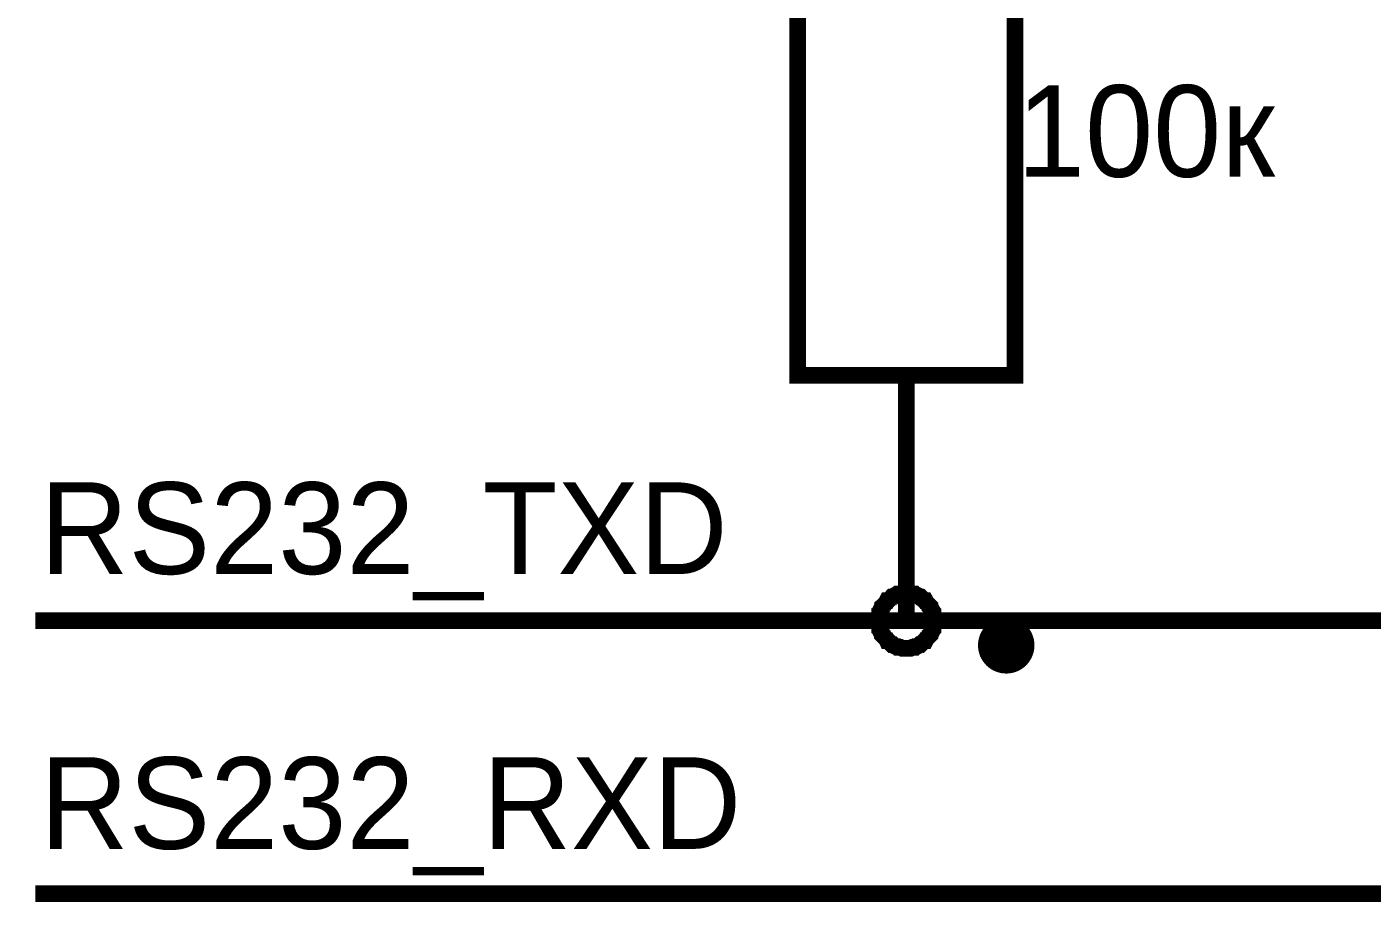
# Model space of a CAD drawing. Extents: x 7 to 406, y 3 to 288.
# Drawn here: x 68.39 to 92.58, y 64.38 to 80.12 of the extents above; entities that cross this region are included whole.
import ezdxf

# ---------------------------------------------------------------- set-up
doc = ezdxf.new("R2010")
doc.units = 0
doc.layers.add('SHEET', color=255, linetype='CONTINUOUS')

msp = doc.modelspace()

# ---------------------------------------------------------------- linework, layer by layer
at = {"layer": 'SHEET', "const_width": 0.3}
msp.add_lwpolyline([(82.247, 83.632), (86.158, 83.632), (86.158, 73.851), (82.247, 73.851), (82.247, 83.632)], close=True, dxfattribs=at)
for points in [[(68.539, 64.534), (68.539, 64.534), (96.452, 64.534), (118.48, 64.534), (118.48, 79.72)], [(84.202, 73.851), (84.202, 71.398)], [(68.539, 69.442), (68.539, 69.442), (84.202, 69.442), (110.142, 69.442), (110.142, 72.376)], [(84.202, 69.442), (84.202, 71.398)], [(83.705, 69.442), (83.705, 69.459), (83.705, 69.493), (83.705, 69.51), (83.722, 69.545), (83.722, 69.562), (83.722, 69.596), (83.739, 69.613), (83.739, 69.63), (83.756, 69.665), (83.773, 69.682), (83.773, 69.699), (83.791, 69.716), (83.808, 69.733), (83.825, 69.751), (83.842, 69.768), (83.859, 69.802), (83.876, 69.802), (83.894, 69.819), (83.911, 69.836), (83.928, 69.853), (83.945, 69.871), (83.962, 69.871), (83.979, 69.888), (84.014, 69.905), (84.031, 69.905), (84.048, 69.922), (84.082, 69.922), (84.099, 69.922), (84.134, 69.939), (84.151, 69.939), (84.185, 69.939), (84.202, 69.939)], [(83.705, 69.442), (83.705, 69.459), (83.705, 69.493), (83.705, 69.51), (83.722, 69.545), (83.722, 69.562), (83.722, 69.596), (83.739, 69.613), (83.739, 69.63), (83.756, 69.665), (83.773, 69.682), (83.773, 69.699), (83.791, 69.716), (83.808, 69.733), (83.825, 69.751), (83.842, 69.768), (83.859, 69.802), (83.876, 69.802), (83.894, 69.819), (83.911, 69.836), (83.928, 69.853), (83.945, 69.871), (83.962, 69.871), (83.979, 69.888), (84.014, 69.905), (84.031, 69.905), (84.048, 69.922), (84.082, 69.922), (84.099, 69.922), (84.134, 69.939), (84.151, 69.939), (84.185, 69.939), (84.202, 69.939)], [(83.705, 69.442), (83.705, 69.459), (83.705, 69.493), (83.705, 69.51), (83.722, 69.545), (83.722, 69.562), (83.722, 69.596), (83.739, 69.613), (83.739, 69.63), (83.756, 69.665), (83.773, 69.682), (83.773, 69.699), (83.791, 69.716), (83.808, 69.733), (83.825, 69.751), (83.842, 69.768), (83.859, 69.802), (83.876, 69.802), (83.894, 69.819), (83.911, 69.836), (83.928, 69.853), (83.945, 69.871), (83.962, 69.871), (83.979, 69.888), (84.014, 69.905), (84.031, 69.905), (84.048, 69.922), (84.082, 69.922), (84.099, 69.922), (84.134, 69.939), (84.151, 69.939), (84.185, 69.939), (84.202, 69.939)], [(83.705, 69.442), (83.705, 69.459), (83.705, 69.493), (83.705, 69.51), (83.722, 69.545), (83.722, 69.562), (83.722, 69.596), (83.739, 69.613), (83.739, 69.63), (83.756, 69.665), (83.773, 69.682), (83.773, 69.699), (83.791, 69.716), (83.808, 69.733), (83.825, 69.751), (83.842, 69.768), (83.859, 69.802), (83.876, 69.802), (83.894, 69.819), (83.911, 69.836), (83.928, 69.853), (83.945, 69.871), (83.962, 69.871), (83.979, 69.888), (84.014, 69.905), (84.031, 69.905), (84.048, 69.922), (84.082, 69.922), (84.099, 69.922), (84.134, 69.939), (84.151, 69.939), (84.185, 69.939), (84.202, 69.939)], [(83.705, 69.442), (83.705, 69.459), (83.705, 69.493), (83.705, 69.51), (83.722, 69.545), (83.722, 69.562), (83.722, 69.596), (83.739, 69.613), (83.739, 69.63), (83.756, 69.665), (83.773, 69.682), (83.773, 69.699), (83.791, 69.716), (83.808, 69.733), (83.825, 69.751), (83.842, 69.768), (83.859, 69.802), (83.876, 69.802), (83.894, 69.819), (83.911, 69.836), (83.928, 69.853), (83.945, 69.871), (83.962, 69.871), (83.979, 69.888), (84.014, 69.905), (84.031, 69.905), (84.048, 69.922), (84.082, 69.922), (84.099, 69.922), (84.134, 69.939), (84.151, 69.939), (84.185, 69.939), (84.202, 69.939)], [(83.705, 69.442), (83.705, 69.459), (83.705, 69.493), (83.705, 69.51), (83.722, 69.545), (83.722, 69.562), (83.722, 69.596), (83.739, 69.613), (83.739, 69.63), (83.756, 69.665), (83.773, 69.682), (83.773, 69.699), (83.791, 69.716), (83.808, 69.733), (83.825, 69.751), (83.842, 69.768), (83.859, 69.802), (83.876, 69.802), (83.894, 69.819), (83.911, 69.836), (83.928, 69.853), (83.945, 69.871), (83.962, 69.871), (83.979, 69.888), (84.014, 69.905), (84.031, 69.905), (84.048, 69.922), (84.082, 69.922), (84.099, 69.922), (84.134, 69.939), (84.151, 69.939), (84.185, 69.939), (84.202, 69.939)], [(83.705, 69.442), (83.705, 69.459), (83.705, 69.493), (83.705, 69.51), (83.722, 69.545), (83.722, 69.562), (83.722, 69.596), (83.739, 69.613), (83.739, 69.63), (83.756, 69.665), (83.773, 69.682), (83.773, 69.699), (83.791, 69.716), (83.808, 69.733), (83.825, 69.751), (83.842, 69.768), (83.859, 69.802), (83.876, 69.802), (83.894, 69.819), (83.911, 69.836), (83.928, 69.853), (83.945, 69.871), (83.962, 69.871), (83.979, 69.888), (84.014, 69.905), (84.031, 69.905), (84.048, 69.922), (84.082, 69.922), (84.099, 69.922), (84.134, 69.939), (84.151, 69.939), (84.185, 69.939), (84.202, 69.939)], [(83.705, 69.442), (83.705, 69.459), (83.705, 69.493), (83.705, 69.51), (83.722, 69.545), (83.722, 69.562), (83.722, 69.596), (83.739, 69.613), (83.739, 69.63), (83.756, 69.665), (83.773, 69.682), (83.773, 69.699), (83.791, 69.716), (83.808, 69.733), (83.825, 69.751), (83.842, 69.768), (83.859, 69.802), (83.876, 69.802), (83.894, 69.819), (83.911, 69.836), (83.928, 69.853), (83.945, 69.871), (83.962, 69.871), (83.979, 69.888), (84.014, 69.905), (84.031, 69.905), (84.048, 69.922), (84.082, 69.922), (84.099, 69.922), (84.134, 69.939), (84.151, 69.939), (84.185, 69.939), (84.202, 69.939)], [(84.202, 69.939), (84.202, 69.939)], [(84.202, 69.939), (84.219, 69.939), (84.254, 69.939), (84.271, 69.939), (84.305, 69.922), (84.322, 69.922), (84.357, 69.922), (84.374, 69.905), (84.391, 69.905), (84.425, 69.888), (84.443, 69.871), (84.46, 69.871), (84.477, 69.853), (84.494, 69.836), (84.511, 69.819), (84.528, 69.802), (84.545, 69.802), (84.563, 69.768), (84.58, 69.751), (84.597, 69.733), (84.614, 69.716), (84.631, 69.699), (84.631, 69.682), (84.648, 69.665), (84.666, 69.63), (84.666, 69.613), (84.683, 69.596), (84.683, 69.562), (84.683, 69.545), (84.7, 69.51), (84.7, 69.493), (84.7, 69.459), (84.7, 69.442)], [(84.202, 69.939), (84.202, 69.939)], [(84.202, 69.939), (84.219, 69.939), (84.254, 69.939), (84.271, 69.939), (84.305, 69.922), (84.322, 69.922), (84.357, 69.922), (84.374, 69.905), (84.391, 69.905), (84.425, 69.888), (84.443, 69.871), (84.46, 69.871), (84.477, 69.853), (84.494, 69.836), (84.511, 69.819), (84.528, 69.802), (84.545, 69.802), (84.563, 69.768), (84.58, 69.751), (84.597, 69.733), (84.614, 69.716), (84.631, 69.699), (84.631, 69.682), (84.648, 69.665), (84.666, 69.63), (84.666, 69.613), (84.683, 69.596), (84.683, 69.562), (84.683, 69.545), (84.7, 69.51), (84.7, 69.493), (84.7, 69.459), (84.7, 69.442)], [(84.202, 69.939), (84.202, 69.939)], [(84.202, 69.939), (84.219, 69.939), (84.254, 69.939), (84.271, 69.939), (84.305, 69.922), (84.322, 69.922), (84.357, 69.922), (84.374, 69.905), (84.391, 69.905), (84.425, 69.888), (84.443, 69.871), (84.46, 69.871), (84.477, 69.853), (84.494, 69.836), (84.511, 69.819), (84.528, 69.802), (84.545, 69.802), (84.563, 69.768), (84.58, 69.751), (84.597, 69.733), (84.614, 69.716), (84.631, 69.699), (84.631, 69.682), (84.648, 69.665), (84.666, 69.63), (84.666, 69.613), (84.683, 69.596), (84.683, 69.562), (84.683, 69.545), (84.7, 69.51), (84.7, 69.493), (84.7, 69.459), (84.7, 69.442)], [(84.202, 69.939), (84.202, 69.939)], [(84.202, 69.939), (84.219, 69.939), (84.254, 69.939), (84.271, 69.939), (84.305, 69.922), (84.322, 69.922), (84.357, 69.922), (84.374, 69.905), (84.391, 69.905), (84.425, 69.888), (84.443, 69.871), (84.46, 69.871), (84.477, 69.853), (84.494, 69.836), (84.511, 69.819), (84.528, 69.802), (84.545, 69.802), (84.563, 69.768), (84.58, 69.751), (84.597, 69.733), (84.614, 69.716), (84.631, 69.699), (84.631, 69.682), (84.648, 69.665), (84.666, 69.63), (84.666, 69.613), (84.683, 69.596), (84.683, 69.562), (84.683, 69.545), (84.7, 69.51), (84.7, 69.493), (84.7, 69.459), (84.7, 69.442)], [(84.202, 69.939), (84.202, 69.939)], [(84.202, 69.939), (84.219, 69.939), (84.254, 69.939), (84.271, 69.939), (84.305, 69.922), (84.322, 69.922), (84.357, 69.922), (84.374, 69.905), (84.391, 69.905), (84.425, 69.888), (84.443, 69.871), (84.46, 69.871), (84.477, 69.853), (84.494, 69.836), (84.511, 69.819), (84.528, 69.802), (84.545, 69.802), (84.563, 69.768), (84.58, 69.751), (84.597, 69.733), (84.614, 69.716), (84.631, 69.699), (84.631, 69.682), (84.648, 69.665), (84.666, 69.63), (84.666, 69.613), (84.683, 69.596), (84.683, 69.562), (84.683, 69.545), (84.7, 69.51), (84.7, 69.493), (84.7, 69.459), (84.7, 69.442)], [(84.202, 69.939), (84.202, 69.939)], [(84.202, 69.939), (84.219, 69.939), (84.254, 69.939), (84.271, 69.939), (84.305, 69.922), (84.322, 69.922), (84.357, 69.922), (84.374, 69.905), (84.391, 69.905), (84.425, 69.888), (84.443, 69.871), (84.46, 69.871), (84.477, 69.853), (84.494, 69.836), (84.511, 69.819), (84.528, 69.802), (84.545, 69.802), (84.563, 69.768), (84.58, 69.751), (84.597, 69.733), (84.614, 69.716), (84.631, 69.699), (84.631, 69.682), (84.648, 69.665), (84.666, 69.63), (84.666, 69.613), (84.683, 69.596), (84.683, 69.562), (84.683, 69.545), (84.7, 69.51), (84.7, 69.493), (84.7, 69.459), (84.7, 69.442)], [(84.202, 69.939), (84.202, 69.939)], [(84.202, 69.939), (84.219, 69.939), (84.254, 69.939), (84.271, 69.939), (84.305, 69.922), (84.322, 69.922), (84.357, 69.922), (84.374, 69.905), (84.391, 69.905), (84.425, 69.888), (84.443, 69.871), (84.46, 69.871), (84.477, 69.853), (84.494, 69.836), (84.511, 69.819), (84.528, 69.802), (84.545, 69.802), (84.563, 69.768), (84.58, 69.751), (84.597, 69.733), (84.614, 69.716), (84.631, 69.699), (84.631, 69.682), (84.648, 69.665), (84.666, 69.63), (84.666, 69.613), (84.683, 69.596), (84.683, 69.562), (84.683, 69.545), (84.7, 69.51), (84.7, 69.493), (84.7, 69.459), (84.7, 69.442)], [(84.202, 69.939), (84.202, 69.939)], [(84.202, 69.939), (84.219, 69.939), (84.254, 69.939), (84.271, 69.939), (84.305, 69.922), (84.322, 69.922), (84.357, 69.922), (84.374, 69.905), (84.391, 69.905), (84.425, 69.888), (84.443, 69.871), (84.46, 69.871), (84.477, 69.853), (84.494, 69.836), (84.511, 69.819), (84.528, 69.802), (84.545, 69.802), (84.563, 69.768), (84.58, 69.751), (84.597, 69.733), (84.614, 69.716), (84.631, 69.699), (84.631, 69.682), (84.648, 69.665), (84.666, 69.63), (84.666, 69.613), (84.683, 69.596), (84.683, 69.562), (84.683, 69.545), (84.7, 69.51), (84.7, 69.493), (84.7, 69.459), (84.7, 69.442)], [(84.202, 68.944), (84.185, 68.944), (84.151, 68.944), (84.134, 68.944), (84.099, 68.961), (84.082, 68.961), (84.048, 68.961), (84.031, 68.978), (84.014, 68.978), (83.979, 68.996), (83.962, 69.013), (83.945, 69.013), (83.928, 69.03), (83.911, 69.047), (83.894, 69.064), (83.876, 69.081), (83.859, 69.081), (83.842, 69.116), (83.825, 69.133), (83.808, 69.15), (83.791, 69.167), (83.773, 69.184), (83.773, 69.201), (83.756, 69.219), (83.739, 69.253), (83.739, 69.27), (83.722, 69.287), (83.722, 69.322), (83.722, 69.339), (83.705, 69.373), (83.705, 69.39), (83.705, 69.425), (83.705, 69.442)], [(83.705, 69.442), (83.705, 69.442)], [(84.202, 68.944), (84.185, 68.944), (84.151, 68.944), (84.134, 68.944), (84.099, 68.961), (84.082, 68.961), (84.048, 68.961), (84.031, 68.978), (84.014, 68.978), (83.979, 68.996), (83.962, 69.013), (83.945, 69.013), (83.928, 69.03), (83.911, 69.047), (83.894, 69.064), (83.876, 69.081), (83.859, 69.081), (83.842, 69.116), (83.825, 69.133), (83.808, 69.15), (83.791, 69.167), (83.773, 69.184), (83.773, 69.201), (83.756, 69.219), (83.739, 69.253), (83.739, 69.27), (83.722, 69.287), (83.722, 69.322), (83.722, 69.339), (83.705, 69.373), (83.705, 69.39), (83.705, 69.425), (83.705, 69.442)], [(83.705, 69.442), (83.705, 69.442)], [(84.202, 68.944), (84.185, 68.944), (84.151, 68.944), (84.134, 68.944), (84.099, 68.961), (84.082, 68.961), (84.048, 68.961), (84.031, 68.978), (84.014, 68.978), (83.979, 68.996), (83.962, 69.013), (83.945, 69.013), (83.928, 69.03), (83.911, 69.047), (83.894, 69.064), (83.876, 69.081), (83.859, 69.081), (83.842, 69.116), (83.825, 69.133), (83.808, 69.15), (83.791, 69.167), (83.773, 69.184), (83.773, 69.201), (83.756, 69.219), (83.739, 69.253), (83.739, 69.27), (83.722, 69.287), (83.722, 69.322), (83.722, 69.339), (83.705, 69.373), (83.705, 69.39), (83.705, 69.425), (83.705, 69.442)], [(83.705, 69.442), (83.705, 69.442)], [(84.202, 68.944), (84.185, 68.944), (84.151, 68.944), (84.134, 68.944), (84.099, 68.961), (84.082, 68.961), (84.048, 68.961), (84.031, 68.978), (84.014, 68.978), (83.979, 68.996), (83.962, 69.013), (83.945, 69.013), (83.928, 69.03), (83.911, 69.047), (83.894, 69.064), (83.876, 69.081), (83.859, 69.081), (83.842, 69.116), (83.825, 69.133), (83.808, 69.15), (83.791, 69.167), (83.773, 69.184), (83.773, 69.201), (83.756, 69.219), (83.739, 69.253), (83.739, 69.27), (83.722, 69.287), (83.722, 69.322), (83.722, 69.339), (83.705, 69.373), (83.705, 69.39), (83.705, 69.425), (83.705, 69.442)], [(83.705, 69.442), (83.705, 69.442)], [(84.202, 68.944), (84.185, 68.944), (84.151, 68.944), (84.134, 68.944), (84.099, 68.961), (84.082, 68.961), (84.048, 68.961), (84.031, 68.978), (84.014, 68.978), (83.979, 68.996), (83.962, 69.013), (83.945, 69.013), (83.928, 69.03), (83.911, 69.047), (83.894, 69.064), (83.876, 69.081), (83.859, 69.081), (83.842, 69.116), (83.825, 69.133), (83.808, 69.15), (83.791, 69.167), (83.773, 69.184), (83.773, 69.201), (83.756, 69.219), (83.739, 69.253), (83.739, 69.27), (83.722, 69.287), (83.722, 69.322), (83.722, 69.339), (83.705, 69.373), (83.705, 69.39), (83.705, 69.425), (83.705, 69.442)], [(83.705, 69.442), (83.705, 69.442)], [(84.202, 68.944), (84.185, 68.944), (84.151, 68.944), (84.134, 68.944), (84.099, 68.961), (84.082, 68.961), (84.048, 68.961), (84.031, 68.978), (84.014, 68.978), (83.979, 68.996), (83.962, 69.013), (83.945, 69.013), (83.928, 69.03), (83.911, 69.047), (83.894, 69.064), (83.876, 69.081), (83.859, 69.081), (83.842, 69.116), (83.825, 69.133), (83.808, 69.15), (83.791, 69.167), (83.773, 69.184), (83.773, 69.201), (83.756, 69.219), (83.739, 69.253), (83.739, 69.27), (83.722, 69.287), (83.722, 69.322), (83.722, 69.339), (83.705, 69.373), (83.705, 69.39), (83.705, 69.425), (83.705, 69.442)], [(83.705, 69.442), (83.705, 69.442)], [(84.202, 68.944), (84.185, 68.944), (84.151, 68.944), (84.134, 68.944), (84.099, 68.961), (84.082, 68.961), (84.048, 68.961), (84.031, 68.978), (84.014, 68.978), (83.979, 68.996), (83.962, 69.013), (83.945, 69.013), (83.928, 69.03), (83.911, 69.047), (83.894, 69.064), (83.876, 69.081), (83.859, 69.081), (83.842, 69.116), (83.825, 69.133), (83.808, 69.15), (83.791, 69.167), (83.773, 69.184), (83.773, 69.201), (83.756, 69.219), (83.739, 69.253), (83.739, 69.27), (83.722, 69.287), (83.722, 69.322), (83.722, 69.339), (83.705, 69.373), (83.705, 69.39), (83.705, 69.425), (83.705, 69.442)], [(83.705, 69.442), (83.705, 69.442)], [(84.202, 68.944), (84.185, 68.944), (84.151, 68.944), (84.134, 68.944), (84.099, 68.961), (84.082, 68.961), (84.048, 68.961), (84.031, 68.978), (84.014, 68.978), (83.979, 68.996), (83.962, 69.013), (83.945, 69.013), (83.928, 69.03), (83.911, 69.047), (83.894, 69.064), (83.876, 69.081), (83.859, 69.081), (83.842, 69.116), (83.825, 69.133), (83.808, 69.15), (83.791, 69.167), (83.773, 69.184), (83.773, 69.201), (83.756, 69.219), (83.739, 69.253), (83.739, 69.27), (83.722, 69.287), (83.722, 69.322), (83.722, 69.339), (83.705, 69.373), (83.705, 69.39), (83.705, 69.425), (83.705, 69.442)], [(83.705, 69.442), (83.705, 69.442)], [(84.7, 69.442), (84.7, 69.425), (84.7, 69.39), (84.7, 69.373), (84.683, 69.339), (84.683, 69.322), (84.683, 69.287), (84.666, 69.27), (84.666, 69.253), (84.648, 69.219), (84.631, 69.201), (84.631, 69.184), (84.614, 69.167), (84.597, 69.15), (84.58, 69.133), (84.563, 69.116), (84.545, 69.081), (84.528, 69.081), (84.511, 69.064), (84.494, 69.047), (84.477, 69.03), (84.46, 69.013), (84.443, 69.013), (84.425, 68.996), (84.391, 68.978), (84.374, 68.978), (84.357, 68.961), (84.322, 68.961), (84.305, 68.961), (84.271, 68.944), (84.254, 68.944), (84.219, 68.944), (84.202, 68.944)], [(84.7, 69.442), (84.7, 69.425), (84.7, 69.39), (84.7, 69.373), (84.683, 69.339), (84.683, 69.322), (84.683, 69.287), (84.666, 69.27), (84.666, 69.253), (84.648, 69.219), (84.631, 69.201), (84.631, 69.184), (84.614, 69.167), (84.597, 69.15), (84.58, 69.133), (84.563, 69.116), (84.545, 69.081), (84.528, 69.081), (84.511, 69.064), (84.494, 69.047), (84.477, 69.03), (84.46, 69.013), (84.443, 69.013), (84.425, 68.996), (84.391, 68.978), (84.374, 68.978), (84.357, 68.961), (84.322, 68.961), (84.305, 68.961), (84.271, 68.944), (84.254, 68.944), (84.219, 68.944), (84.202, 68.944)], [(84.7, 69.442), (84.7, 69.425), (84.7, 69.39), (84.7, 69.373), (84.683, 69.339), (84.683, 69.322), (84.683, 69.287), (84.666, 69.27), (84.666, 69.253), (84.648, 69.219), (84.631, 69.201), (84.631, 69.184), (84.614, 69.167), (84.597, 69.15), (84.58, 69.133), (84.563, 69.116), (84.545, 69.081), (84.528, 69.081), (84.511, 69.064), (84.494, 69.047), (84.477, 69.03), (84.46, 69.013), (84.443, 69.013), (84.425, 68.996), (84.391, 68.978), (84.374, 68.978), (84.357, 68.961), (84.322, 68.961), (84.305, 68.961), (84.271, 68.944), (84.254, 68.944), (84.219, 68.944), (84.202, 68.944)], [(84.7, 69.442), (84.7, 69.425), (84.7, 69.39), (84.7, 69.373), (84.683, 69.339), (84.683, 69.322), (84.683, 69.287), (84.666, 69.27), (84.666, 69.253), (84.648, 69.219), (84.631, 69.201), (84.631, 69.184), (84.614, 69.167), (84.597, 69.15), (84.58, 69.133), (84.563, 69.116), (84.545, 69.081), (84.528, 69.081), (84.511, 69.064), (84.494, 69.047), (84.477, 69.03), (84.46, 69.013), (84.443, 69.013), (84.425, 68.996), (84.391, 68.978), (84.374, 68.978), (84.357, 68.961), (84.322, 68.961), (84.305, 68.961), (84.271, 68.944), (84.254, 68.944), (84.219, 68.944), (84.202, 68.944)], [(84.7, 69.442), (84.7, 69.425), (84.7, 69.39), (84.7, 69.373), (84.683, 69.339), (84.683, 69.322), (84.683, 69.287), (84.666, 69.27), (84.666, 69.253), (84.648, 69.219), (84.631, 69.201), (84.631, 69.184), (84.614, 69.167), (84.597, 69.15), (84.58, 69.133), (84.563, 69.116), (84.545, 69.081), (84.528, 69.081), (84.511, 69.064), (84.494, 69.047), (84.477, 69.03), (84.46, 69.013), (84.443, 69.013), (84.425, 68.996), (84.391, 68.978), (84.374, 68.978), (84.357, 68.961), (84.322, 68.961), (84.305, 68.961), (84.271, 68.944), (84.254, 68.944), (84.219, 68.944), (84.202, 68.944)], [(84.7, 69.442), (84.7, 69.425), (84.7, 69.39), (84.7, 69.373), (84.683, 69.339), (84.683, 69.322), (84.683, 69.287), (84.666, 69.27), (84.666, 69.253), (84.648, 69.219), (84.631, 69.201), (84.631, 69.184), (84.614, 69.167), (84.597, 69.15), (84.58, 69.133), (84.563, 69.116), (84.545, 69.081), (84.528, 69.081), (84.511, 69.064), (84.494, 69.047), (84.477, 69.03), (84.46, 69.013), (84.443, 69.013), (84.425, 68.996), (84.391, 68.978), (84.374, 68.978), (84.357, 68.961), (84.322, 68.961), (84.305, 68.961), (84.271, 68.944), (84.254, 68.944), (84.219, 68.944), (84.202, 68.944)], [(84.7, 69.442), (84.7, 69.425), (84.7, 69.39), (84.7, 69.373), (84.683, 69.339), (84.683, 69.322), (84.683, 69.287), (84.666, 69.27), (84.666, 69.253), (84.648, 69.219), (84.631, 69.201), (84.631, 69.184), (84.614, 69.167), (84.597, 69.15), (84.58, 69.133), (84.563, 69.116), (84.545, 69.081), (84.528, 69.081), (84.511, 69.064), (84.494, 69.047), (84.477, 69.03), (84.46, 69.013), (84.443, 69.013), (84.425, 68.996), (84.391, 68.978), (84.374, 68.978), (84.357, 68.961), (84.322, 68.961), (84.305, 68.961), (84.271, 68.944), (84.254, 68.944), (84.219, 68.944), (84.202, 68.944)], [(84.7, 69.442), (84.7, 69.425), (84.7, 69.39), (84.7, 69.373), (84.683, 69.339), (84.683, 69.322), (84.683, 69.287), (84.666, 69.27), (84.666, 69.253), (84.648, 69.219), (84.631, 69.201), (84.631, 69.184), (84.614, 69.167), (84.597, 69.15), (84.58, 69.133), (84.563, 69.116), (84.545, 69.081), (84.528, 69.081), (84.511, 69.064), (84.494, 69.047), (84.477, 69.03), (84.46, 69.013), (84.443, 69.013), (84.425, 68.996), (84.391, 68.978), (84.374, 68.978), (84.357, 68.961), (84.322, 68.961), (84.305, 68.961), (84.271, 68.944), (84.254, 68.944), (84.219, 68.944), (84.202, 68.944)], [(84.7, 69.442), (84.7, 69.442), (84.7, 69.442), (84.7, 69.442), (84.7, 69.442), (84.7, 69.442), (84.7, 69.442), (84.7, 69.442), (84.7, 69.442), (84.7, 69.442), (84.7, 69.442), (84.7, 69.442), (84.7, 69.442), (84.7, 69.442), (84.7, 69.442), (84.7, 69.442), (84.7, 69.442), (84.7, 69.442), (84.7, 69.442), (84.7, 69.442), (84.7, 69.442), (84.7, 69.442), (84.7, 69.442), (84.7, 69.442), (84.7, 69.442), (84.7, 69.442), (84.7, 69.442), (84.7, 69.442), (84.7, 69.442), (84.7, 69.442), (84.7, 69.442), (84.7, 69.442), (84.7, 69.442)], [(84.7, 69.442), (84.7, 69.442)], [(84.7, 69.442), (84.7, 69.442), (84.7, 69.442), (84.7, 69.442), (84.7, 69.442), (84.7, 69.442), (84.7, 69.442), (84.7, 69.442), (84.7, 69.442), (84.7, 69.442), (84.7, 69.442), (84.7, 69.442), (84.7, 69.442), (84.7, 69.442), (84.7, 69.442), (84.7, 69.442), (84.7, 69.442), (84.7, 69.442), (84.7, 69.442), (84.7, 69.442), (84.7, 69.442), (84.7, 69.442), (84.7, 69.442), (84.7, 69.442), (84.7, 69.442), (84.7, 69.442), (84.7, 69.442), (84.7, 69.442), (84.7, 69.442), (84.7, 69.442), (84.7, 69.442), (84.7, 69.442), (84.7, 69.442)], [(84.7, 69.442), (84.7, 69.442)], [(84.7, 69.442), (84.7, 69.442), (84.7, 69.442), (84.7, 69.442), (84.7, 69.442), (84.7, 69.442), (84.7, 69.442), (84.7, 69.442), (84.7, 69.442), (84.7, 69.442), (84.7, 69.442), (84.7, 69.442), (84.7, 69.442), (84.7, 69.442), (84.7, 69.442), (84.7, 69.442), (84.7, 69.442), (84.7, 69.442), (84.7, 69.442), (84.7, 69.442), (84.7, 69.442), (84.7, 69.442), (84.7, 69.442), (84.7, 69.442), (84.7, 69.442), (84.7, 69.442), (84.7, 69.442), (84.7, 69.442), (84.7, 69.442), (84.7, 69.442), (84.7, 69.442), (84.7, 69.442), (84.7, 69.442)], [(84.7, 69.442), (84.7, 69.442)], [(84.7, 69.442), (84.7, 69.442), (84.7, 69.442), (84.7, 69.442), (84.7, 69.442), (84.7, 69.442), (84.7, 69.442), (84.7, 69.442), (84.7, 69.442), (84.7, 69.442), (84.7, 69.442), (84.7, 69.442), (84.7, 69.442), (84.7, 69.442), (84.7, 69.442), (84.7, 69.442), (84.7, 69.442), (84.7, 69.442), (84.7, 69.442), (84.7, 69.442), (84.7, 69.442), (84.7, 69.442), (84.7, 69.442), (84.7, 69.442), (84.7, 69.442), (84.7, 69.442), (84.7, 69.442), (84.7, 69.442), (84.7, 69.442), (84.7, 69.442), (84.7, 69.442), (84.7, 69.442), (84.7, 69.442)], [(84.7, 69.442), (84.7, 69.442)], [(84.7, 69.442), (84.7, 69.442), (84.7, 69.442), (84.7, 69.442), (84.7, 69.442), (84.7, 69.442), (84.7, 69.442), (84.7, 69.442), (84.7, 69.442), (84.7, 69.442), (84.7, 69.442), (84.7, 69.442), (84.7, 69.442), (84.7, 69.442), (84.7, 69.442), (84.7, 69.442), (84.7, 69.442), (84.7, 69.442), (84.7, 69.442), (84.7, 69.442), (84.7, 69.442), (84.7, 69.442), (84.7, 69.442), (84.7, 69.442), (84.7, 69.442), (84.7, 69.442), (84.7, 69.442), (84.7, 69.442), (84.7, 69.442), (84.7, 69.442), (84.7, 69.442), (84.7, 69.442), (84.7, 69.442)], [(84.7, 69.442), (84.7, 69.442)], [(84.7, 69.442), (84.7, 69.442), (84.7, 69.442), (84.7, 69.442), (84.7, 69.442), (84.7, 69.442), (84.7, 69.442), (84.7, 69.442), (84.7, 69.442), (84.7, 69.442), (84.7, 69.442), (84.7, 69.442), (84.7, 69.442), (84.7, 69.442), (84.7, 69.442), (84.7, 69.442), (84.7, 69.442), (84.7, 69.442), (84.7, 69.442), (84.7, 69.442), (84.7, 69.442), (84.7, 69.442), (84.7, 69.442), (84.7, 69.442), (84.7, 69.442), (84.7, 69.442), (84.7, 69.442), (84.7, 69.442), (84.7, 69.442), (84.7, 69.442), (84.7, 69.442), (84.7, 69.442), (84.7, 69.442)], [(84.7, 69.442), (84.7, 69.442)], [(84.7, 69.442), (84.7, 69.442), (84.7, 69.442), (84.7, 69.442), (84.7, 69.442), (84.7, 69.442), (84.7, 69.442), (84.7, 69.442), (84.7, 69.442), (84.7, 69.442), (84.7, 69.442), (84.7, 69.442), (84.7, 69.442), (84.7, 69.442), (84.7, 69.442), (84.7, 69.442), (84.7, 69.442), (84.7, 69.442), (84.7, 69.442), (84.7, 69.442), (84.7, 69.442), (84.7, 69.442), (84.7, 69.442), (84.7, 69.442), (84.7, 69.442), (84.7, 69.442), (84.7, 69.442), (84.7, 69.442), (84.7, 69.442), (84.7, 69.442), (84.7, 69.442), (84.7, 69.442), (84.7, 69.442)], [(84.7, 69.442), (84.7, 69.442)], [(84.7, 69.442), (84.7, 69.442), (84.7, 69.442), (84.7, 69.442), (84.7, 69.442), (84.7, 69.442), (84.7, 69.442), (84.7, 69.442), (84.7, 69.442), (84.7, 69.442), (84.7, 69.442), (84.7, 69.442), (84.7, 69.442), (84.7, 69.442), (84.7, 69.442), (84.7, 69.442), (84.7, 69.442), (84.7, 69.442), (84.7, 69.442), (84.7, 69.442), (84.7, 69.442), (84.7, 69.442), (84.7, 69.442), (84.7, 69.442), (84.7, 69.442), (84.7, 69.442), (84.7, 69.442), (84.7, 69.442), (84.7, 69.442), (84.7, 69.442), (84.7, 69.442), (84.7, 69.442), (84.7, 69.442)], [(84.7, 69.442), (84.7, 69.442)]]:
    msp.add_lwpolyline(points, dxfattribs=at)
at = {"layer": 'SHEET', "const_width": 0.508}
msp.add_lwpolyline([(85.746, 69, 1), (86.254, 69, 1)], format="xyb", close=True, dxfattribs=at)

# ---------------------------------------------------------------- texts
at = {"layer": 'SHEET'}
for s, p in [('100к', (86.192, 77.421)), ('RS232_TXD', (68.625, 70.282)), ('RS232_RXD', (68.625, 65.341))]:
    msp.add_text(s, height=1.6472, dxfattribs=at).set_placement(p)

doc.saveas('drawing.dxf')
